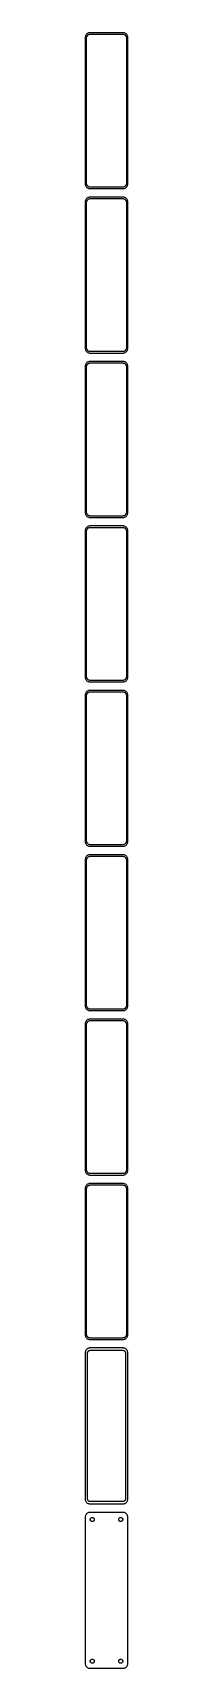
# Model space of a CAD drawing. Header units: metres. Extents: x -22 to 22, y 1658 to 3388.
import ezdxf

# ---------------------------------------------------------------- set-up
doc = ezdxf.new("R2010")
doc.units = ezdxf.units.M

msp = doc.modelspace()

# ---------------------------------------------------------------- linework, layer by layer
for p, q in [((-22.4606, 3384.13), (-22.5, 3383.5)), ((-22.5, 3383.5), (-22.5, 3228.5)), ((-22.3429, 3384.74), (-22.4606, 3384.13)), ((-22.1489, 3385.34), (-22.3429, 3384.74)), ((-21.8815, 3385.91), (-22.1489, 3385.34)), ((-21.5451, 3386.44), (-21.8815, 3385.91)), ((-21.1448, 3386.92), (-21.5451, 3386.44)), ((-20.6871, 3387.35), (-21.1448, 3386.92)), ((-21, 3383), (-20.9684, 3383.5)), ((-21, 3229), (-21, 3383)), ((-20.9684, 3383.5), (-20.8743, 3383.99)), ((-20.8743, 3383.99), (-20.7191, 3384.47)), ((-20.7191, 3384.47), (-20.5052, 3384.93)), ((-20.1791, 3387.72), (-20.6871, 3387.35)), ((-20.5052, 3384.93), (-20.2361, 3385.35)), ((-20.2361, 3385.35), (-19.9159, 3385.74)), ((-19.6289, 3388.02), (-20.1791, 3387.72)), ((-19.9159, 3385.74), (-19.5497, 3386.08)), ((-19.0451, 3388.26), (-19.6289, 3388.02)), ((-19.5497, 3386.08), (-19.1433, 3386.38)), ((-19.1433, 3386.38), (-18.7031, 3386.62)), ((-18.4369, 3388.41), (-19.0451, 3388.26)), ((-18.7031, 3386.62), (-18.2361, 3386.8)), ((-17.8139, 3388.49), (-18.4369, 3388.41)), ((-18.2361, 3386.8), (-17.7495, 3386.93)), ((17.8139, 3388.49), (-17.8139, 3388.49)), ((-17.7495, 3386.93), (-17.2512, 3386.99)), ((-17.2512, 3386.99), (17.2512, 3386.99)), ((17.2512, 3386.99), (17.7495, 3386.93)), ((17.7495, 3386.93), (18.2361, 3386.8)), ((18.4369, 3388.41), (17.8139, 3388.49)), ((18.2361, 3386.8), (18.7031, 3386.62)), ((19.0451, 3388.26), (18.4369, 3388.41)), ((18.7031, 3386.62), (19.1433, 3386.38)), ((19.6289, 3388.02), (19.0451, 3388.26)), ((19.1433, 3386.38), (19.5497, 3386.08)), ((19.5497, 3386.08), (19.9159, 3385.74)), ((20.1791, 3387.72), (19.6289, 3388.02)), ((19.9159, 3385.74), (20.2361, 3385.35)), ((20.6871, 3387.35), (20.1791, 3387.72)), ((20.2361, 3385.35), (20.5052, 3384.93)), ((20.5052, 3384.93), (20.7191, 3384.47)), ((21.1448, 3386.92), (20.6871, 3387.35)), ((20.7191, 3384.47), (20.8743, 3383.99)), ((20.8743, 3383.99), (20.9684, 3383.5)), ((20.9684, 3383.5), (21, 3383)), ((21, 3383), (21, 3229)), ((21.5451, 3386.44), (21.1448, 3386.92)), ((21.8815, 3385.91), (21.5451, 3386.44)), ((22.1489, 3385.34), (21.8815, 3385.91)), ((22.3429, 3384.74), (22.1489, 3385.34)), ((22.4606, 3384.13), (22.3429, 3384.74)), ((22.5, 3383.5), (22.4606, 3384.13)), ((22.5, 3228.5), (22.5, 3383.5)), ((-22.5, 3228.5), (-22.4606, 3227.87)), ((-22.4606, 3227.87), (-22.3429, 3227.26)), ((-22.3429, 3227.26), (-22.1489, 3226.66)), ((-22.1489, 3226.66), (-21.8815, 3226.09)), ((-21.8815, 3226.09), (-21.5451, 3225.56)), ((-21.5451, 3225.56), (-21.1448, 3225.08)), ((-21.1448, 3225.08), (-20.6871, 3224.65)), ((-20.9684, 3228.5), (-21, 3229)), ((-20.8743, 3228.01), (-20.9684, 3228.5)), ((-20.7191, 3227.53), (-20.8743, 3228.01)), ((-20.5052, 3227.07), (-20.7191, 3227.53)), ((-20.6871, 3224.65), (-20.1791, 3224.28)), ((-20.2361, 3226.65), (-20.5052, 3227.07)), ((-19.9159, 3226.26), (-20.2361, 3226.65)), ((-20.1791, 3224.28), (-19.6289, 3223.98)), ((-19.5497, 3225.92), (-19.9159, 3226.26)), ((-19.6289, 3223.98), (-19.0451, 3223.74)), ((-19.1433, 3225.62), (-19.5497, 3225.92)), ((-18.7031, 3225.38), (-19.1433, 3225.62)), ((-19.0451, 3223.74), (-18.4369, 3223.59)), ((-18.2361, 3225.2), (-18.7031, 3225.38)), ((-18.4369, 3223.59), (-17.8139, 3223.51)), ((-17.7495, 3225.07), (-18.2361, 3225.2)), ((-17.8139, 3223.51), (17.8139, 3223.51)), ((-17.2512, 3225.01), (-17.7495, 3225.07)), ((17.2512, 3225.01), (-17.2512, 3225.01)), ((17.7495, 3225.07), (17.2512, 3225.01)), ((18.2361, 3225.2), (17.7495, 3225.07)), ((17.8139, 3223.51), (18.4369, 3223.59)), ((18.7031, 3225.38), (18.2361, 3225.2)), ((18.4369, 3223.59), (19.0451, 3223.74)), ((19.1433, 3225.62), (18.7031, 3225.38)), ((19.0451, 3223.74), (19.6289, 3223.98)), ((19.5497, 3225.92), (19.1433, 3225.62)), ((19.9159, 3226.26), (19.5497, 3225.92)), ((19.6289, 3223.98), (20.1791, 3224.28)), ((20.2361, 3226.65), (19.9159, 3226.26)), ((20.1791, 3224.28), (20.6871, 3224.65)), ((20.5052, 3227.07), (20.2361, 3226.65)), ((20.7191, 3227.53), (20.5052, 3227.07)), ((20.6871, 3224.65), (21.1448, 3225.08)), ((20.8743, 3228.01), (20.7191, 3227.53)), ((20.9684, 3228.5), (20.8743, 3228.01)), ((21, 3229), (20.9684, 3228.5)), ((21.1448, 3225.08), (21.5451, 3225.56)), ((21.5451, 3225.56), (21.8815, 3226.09)), ((21.8815, 3226.09), (22.1489, 3226.66)), ((22.1489, 3226.66), (22.3429, 3227.26)), ((22.3429, 3227.26), (22.4606, 3227.87)), ((22.4606, 3227.87), (22.5, 3228.5)), ((-22.4606, 3210.13), (-22.5, 3209.5)), ((-22.5, 3209.5), (-22.5, 3054.5)), ((-22.3429, 3210.74), (-22.4606, 3210.13)), ((-22.1489, 3211.34), (-22.3429, 3210.74)), ((-21.8815, 3211.91), (-22.1489, 3211.34)), ((-21.5451, 3212.44), (-21.8815, 3211.91)), ((-21.1448, 3212.92), (-21.5451, 3212.44)), ((-20.6871, 3213.35), (-21.1448, 3212.92)), ((-21, 3209), (-20.9684, 3209.5)), ((-21, 3055), (-21, 3209)), ((-20.9684, 3209.5), (-20.8743, 3209.99)), ((-20.8743, 3209.99), (-20.7191, 3210.47)), ((-20.7191, 3210.47), (-20.5052, 3210.93)), ((-20.1791, 3213.72), (-20.6871, 3213.35)), ((-20.5052, 3210.93), (-20.2361, 3211.35)), ((-20.2361, 3211.35), (-19.9159, 3211.74)), ((-19.6289, 3214.02), (-20.1791, 3213.72)), ((-19.9159, 3211.74), (-19.5497, 3212.08)), ((-19.0451, 3214.26), (-19.6289, 3214.02)), ((-19.5497, 3212.08), (-19.1433, 3212.38)), ((-19.1433, 3212.38), (-18.7031, 3212.62)), ((-18.4369, 3214.41), (-19.0451, 3214.26)), ((-18.7031, 3212.62), (-18.2361, 3212.8)), ((-17.8139, 3214.49), (-18.4369, 3214.41)), ((-18.2361, 3212.8), (-17.7495, 3212.93)), ((17.8139, 3214.49), (-17.8139, 3214.49)), ((-17.7495, 3212.93), (-17.2512, 3212.99)), ((-17.2512, 3212.99), (17.2512, 3212.99)), ((17.2512, 3212.99), (17.7495, 3212.93)), ((17.7495, 3212.93), (18.2361, 3212.8)), ((18.4369, 3214.41), (17.8139, 3214.49)), ((18.2361, 3212.8), (18.7031, 3212.62)), ((19.0451, 3214.26), (18.4369, 3214.41)), ((18.7031, 3212.62), (19.1433, 3212.38)), ((19.6289, 3214.02), (19.0451, 3214.26)), ((19.1433, 3212.38), (19.5497, 3212.08)), ((19.5497, 3212.08), (19.9159, 3211.74)), ((20.1791, 3213.72), (19.6289, 3214.02)), ((19.9159, 3211.74), (20.2361, 3211.35)), ((20.6871, 3213.35), (20.1791, 3213.72)), ((20.2361, 3211.35), (20.5052, 3210.93)), ((20.5052, 3210.93), (20.7191, 3210.47)), ((21.1448, 3212.92), (20.6871, 3213.35)), ((20.7191, 3210.47), (20.8743, 3209.99)), ((20.8743, 3209.99), (20.9684, 3209.5)), ((20.9684, 3209.5), (21, 3209)), ((21, 3209), (21, 3055)), ((21.5451, 3212.44), (21.1448, 3212.92)), ((21.8815, 3211.91), (21.5451, 3212.44)), ((22.1489, 3211.34), (21.8815, 3211.91)), ((22.3429, 3210.74), (22.1489, 3211.34)), ((22.4606, 3210.13), (22.3429, 3210.74)), ((22.5, 3209.5), (22.4606, 3210.13)), ((22.5, 3054.5), (22.5, 3209.5)), ((-22.5, 3054.5), (-22.4606, 3053.87)), ((-22.4606, 3053.87), (-22.3429, 3053.26)), ((-22.3429, 3053.26), (-22.1489, 3052.66)), ((-22.1489, 3052.66), (-21.8815, 3052.09)), ((-21.8815, 3052.09), (-21.5451, 3051.56)), ((-21.5451, 3051.56), (-21.1448, 3051.08)), ((-21.1448, 3051.08), (-20.6871, 3050.65)), ((-20.9684, 3054.5), (-21, 3055)), ((-20.8743, 3054.01), (-20.9684, 3054.5)), ((-20.7191, 3053.53), (-20.8743, 3054.01)), ((-20.5052, 3053.07), (-20.7191, 3053.53)), ((-20.6871, 3050.65), (-20.1791, 3050.28)), ((-20.2361, 3052.65), (-20.5052, 3053.07)), ((-19.9159, 3052.26), (-20.2361, 3052.65)), ((-20.1791, 3050.28), (-19.6289, 3049.98)), ((-19.5497, 3051.92), (-19.9159, 3052.26)), ((-19.6289, 3049.98), (-19.0451, 3049.74)), ((-19.1433, 3051.62), (-19.5497, 3051.92)), ((-18.7031, 3051.38), (-19.1433, 3051.62)), ((-19.0451, 3049.74), (-18.4369, 3049.59)), ((-18.2361, 3051.2), (-18.7031, 3051.38)), ((-18.4369, 3049.59), (-17.8139, 3049.51)), ((-17.7495, 3051.07), (-18.2361, 3051.2)), ((-17.8139, 3049.51), (17.8139, 3049.51)), ((-17.2512, 3051.01), (-17.7495, 3051.07)), ((17.2512, 3051.01), (-17.2512, 3051.01)), ((17.7495, 3051.07), (17.2512, 3051.01)), ((18.2361, 3051.2), (17.7495, 3051.07)), ((17.8139, 3049.51), (18.4369, 3049.59)), ((18.7031, 3051.38), (18.2361, 3051.2)), ((18.4369, 3049.59), (19.0451, 3049.74)), ((19.1433, 3051.62), (18.7031, 3051.38)), ((19.0451, 3049.74), (19.6289, 3049.98)), ((19.5497, 3051.92), (19.1433, 3051.62)), ((19.9159, 3052.26), (19.5497, 3051.92)), ((19.6289, 3049.98), (20.1791, 3050.28)), ((20.2361, 3052.65), (19.9159, 3052.26)), ((20.1791, 3050.28), (20.6871, 3050.65)), ((20.5052, 3053.07), (20.2361, 3052.65)), ((20.7191, 3053.53), (20.5052, 3053.07)), ((20.6871, 3050.65), (21.1448, 3051.08)), ((20.8743, 3054.01), (20.7191, 3053.53)), ((20.9684, 3054.5), (20.8743, 3054.01)), ((21, 3055), (20.9684, 3054.5)), ((21.1448, 3051.08), (21.5451, 3051.56)), ((21.5451, 3051.56), (21.8815, 3052.09)), ((21.8815, 3052.09), (22.1489, 3052.66)), ((22.1489, 3052.66), (22.3429, 3053.26)), ((22.3429, 3053.26), (22.4606, 3053.87)), ((22.4606, 3053.87), (22.5, 3054.5)), ((-22.4606, 3036.13), (-22.5, 3035.5)), ((-22.5, 3035.5), (-22.5, 2880.5)), ((-22.3429, 3036.74), (-22.4606, 3036.13)), ((-22.1489, 3037.34), (-22.3429, 3036.74)), ((-21.8815, 3037.91), (-22.1489, 3037.34)), ((-21.5451, 3038.44), (-21.8815, 3037.91)), ((-21.1448, 3038.92), (-21.5451, 3038.44)), ((-20.6871, 3039.35), (-21.1448, 3038.92)), ((-21, 3035), (-20.9684, 3035.5)), ((-21, 2881), (-21, 3035)), ((-20.9684, 3035.5), (-20.8743, 3035.99)), ((-20.8743, 3035.99), (-20.7191, 3036.47)), ((-20.7191, 3036.47), (-20.5052, 3036.93)), ((-20.1791, 3039.72), (-20.6871, 3039.35)), ((-20.5052, 3036.93), (-20.2361, 3037.35)), ((-20.2361, 3037.35), (-19.9159, 3037.74)), ((-19.6289, 3040.02), (-20.1791, 3039.72)), ((-19.9159, 3037.74), (-19.5497, 3038.08)), ((-19.0451, 3040.26), (-19.6289, 3040.02)), ((-19.5497, 3038.08), (-19.1433, 3038.38)), ((-19.1433, 3038.38), (-18.7031, 3038.62)), ((-18.4369, 3040.41), (-19.0451, 3040.26)), ((-18.7031, 3038.62), (-18.2361, 3038.8)), ((-17.8139, 3040.49), (-18.4369, 3040.41)), ((-18.2361, 3038.8), (-17.7495, 3038.93)), ((17.8139, 3040.49), (-17.8139, 3040.49)), ((-17.7495, 3038.93), (-17.2512, 3038.99)), ((-17.2512, 3038.99), (17.2512, 3038.99)), ((17.2512, 3038.99), (17.7495, 3038.93)), ((17.7495, 3038.93), (18.2361, 3038.8)), ((18.4369, 3040.41), (17.8139, 3040.49)), ((18.2361, 3038.8), (18.7031, 3038.62)), ((19.0451, 3040.26), (18.4369, 3040.41)), ((18.7031, 3038.62), (19.1433, 3038.38)), ((19.6289, 3040.02), (19.0451, 3040.26)), ((19.1433, 3038.38), (19.5497, 3038.08)), ((19.5497, 3038.08), (19.9159, 3037.74)), ((20.1791, 3039.72), (19.6289, 3040.02)), ((19.9159, 3037.74), (20.2361, 3037.35)), ((20.6871, 3039.35), (20.1791, 3039.72)), ((20.2361, 3037.35), (20.5052, 3036.93)), ((20.5052, 3036.93), (20.7191, 3036.47)), ((21.1448, 3038.92), (20.6871, 3039.35)), ((20.7191, 3036.47), (20.8743, 3035.99)), ((20.8743, 3035.99), (20.9684, 3035.5)), ((20.9684, 3035.5), (21, 3035)), ((21, 3035), (21, 2881)), ((21.5451, 3038.44), (21.1448, 3038.92)), ((21.8815, 3037.91), (21.5451, 3038.44)), ((22.1489, 3037.34), (21.8815, 3037.91)), ((22.3429, 3036.74), (22.1489, 3037.34)), ((22.4606, 3036.13), (22.3429, 3036.74)), ((22.5, 3035.5), (22.4606, 3036.13)), ((22.5, 2880.5), (22.5, 3035.5)), ((-22.5, 2880.5), (-22.4606, 2879.87)), ((-22.4606, 2879.87), (-22.3429, 2879.26)), ((-22.3429, 2879.26), (-22.1489, 2878.66)), ((-22.1489, 2878.66), (-21.8815, 2878.09)), ((-21.8815, 2878.09), (-21.5451, 2877.56)), ((-21.5451, 2877.56), (-21.1448, 2877.08)), ((-21.1448, 2877.08), (-20.6871, 2876.65)), ((-20.9684, 2880.5), (-21, 2881)), ((-20.8743, 2880.01), (-20.9684, 2880.5)), ((-20.7191, 2879.53), (-20.8743, 2880.01)), ((-20.5052, 2879.07), (-20.7191, 2879.53)), ((-20.6871, 2876.65), (-20.1791, 2876.28)), ((-20.2361, 2878.65), (-20.5052, 2879.07)), ((-19.9159, 2878.26), (-20.2361, 2878.65)), ((-20.1791, 2876.28), (-19.6289, 2875.98)), ((-19.5497, 2877.92), (-19.9159, 2878.26)), ((-19.6289, 2875.98), (-19.0451, 2875.74)), ((-19.1433, 2877.62), (-19.5497, 2877.92)), ((-18.7031, 2877.38), (-19.1433, 2877.62)), ((-19.0451, 2875.74), (-18.4369, 2875.59)), ((-18.2361, 2877.2), (-18.7031, 2877.38)), ((-18.4369, 2875.59), (-17.8139, 2875.51)), ((-17.7495, 2877.07), (-18.2361, 2877.2)), ((-17.8139, 2875.51), (17.8139, 2875.51)), ((-17.2512, 2877.01), (-17.7495, 2877.07)), ((17.2512, 2877.01), (-17.2512, 2877.01)), ((17.7495, 2877.07), (17.2512, 2877.01)), ((18.2361, 2877.2), (17.7495, 2877.07)), ((17.8139, 2875.51), (18.4369, 2875.59)), ((18.7031, 2877.38), (18.2361, 2877.2)), ((18.4369, 2875.59), (19.0451, 2875.74)), ((19.1433, 2877.62), (18.7031, 2877.38)), ((19.0451, 2875.74), (19.6289, 2875.98)), ((19.5497, 2877.92), (19.1433, 2877.62)), ((19.9159, 2878.26), (19.5497, 2877.92)), ((19.6289, 2875.98), (20.1791, 2876.28)), ((20.2361, 2878.65), (19.9159, 2878.26)), ((20.1791, 2876.28), (20.6871, 2876.65)), ((20.5052, 2879.07), (20.2361, 2878.65)), ((20.7191, 2879.53), (20.5052, 2879.07)), ((20.6871, 2876.65), (21.1448, 2877.08)), ((20.8743, 2880.01), (20.7191, 2879.53)), ((20.9684, 2880.5), (20.8743, 2880.01)), ((21, 2881), (20.9684, 2880.5)), ((21.1448, 2877.08), (21.5451, 2877.56)), ((21.5451, 2877.56), (21.8815, 2878.09)), ((21.8815, 2878.09), (22.1489, 2878.66)), ((22.1489, 2878.66), (22.3429, 2879.26)), ((22.3429, 2879.26), (22.4606, 2879.87)), ((22.4606, 2879.87), (22.5, 2880.5)), ((-22.4606, 2862.13), (-22.5, 2861.5)), ((-22.5, 2861.5), (-22.5, 2706.5)), ((-22.3429, 2862.74), (-22.4606, 2862.13)), ((-22.1489, 2863.34), (-22.3429, 2862.74)), ((-21.8815, 2863.91), (-22.1489, 2863.34)), ((-21.5451, 2864.44), (-21.8815, 2863.91)), ((-21.1448, 2864.92), (-21.5451, 2864.44)), ((-20.6871, 2865.35), (-21.1448, 2864.92)), ((-21, 2861), (-20.9684, 2861.5)), ((-21, 2707), (-21, 2861)), ((-20.9684, 2861.5), (-20.8743, 2861.99)), ((-20.8743, 2861.99), (-20.7191, 2862.47)), ((-20.7191, 2862.47), (-20.5052, 2862.93)), ((-20.1791, 2865.72), (-20.6871, 2865.35)), ((-20.5052, 2862.93), (-20.2361, 2863.35)), ((-20.2361, 2863.35), (-19.9159, 2863.74)), ((-19.6289, 2866.02), (-20.1791, 2865.72)), ((-19.9159, 2863.74), (-19.5497, 2864.08)), ((-19.0451, 2866.26), (-19.6289, 2866.02)), ((-19.5497, 2864.08), (-19.1433, 2864.38)), ((-19.1433, 2864.38), (-18.7031, 2864.62)), ((-18.4369, 2866.41), (-19.0451, 2866.26)), ((-18.7031, 2864.62), (-18.2361, 2864.8)), ((-17.8139, 2866.49), (-18.4369, 2866.41)), ((-18.2361, 2864.8), (-17.7495, 2864.93)), ((17.8139, 2866.49), (-17.8139, 2866.49)), ((-17.7495, 2864.93), (-17.2512, 2864.99)), ((-17.2512, 2864.99), (17.2512, 2864.99)), ((17.2512, 2864.99), (17.7495, 2864.93)), ((17.7495, 2864.93), (18.2361, 2864.8)), ((18.4369, 2866.41), (17.8139, 2866.49)), ((18.2361, 2864.8), (18.7031, 2864.62)), ((19.0451, 2866.26), (18.4369, 2866.41)), ((18.7031, 2864.62), (19.1433, 2864.38)), ((19.6289, 2866.02), (19.0451, 2866.26)), ((19.1433, 2864.38), (19.5497, 2864.08)), ((19.5497, 2864.08), (19.9159, 2863.74)), ((20.1791, 2865.72), (19.6289, 2866.02)), ((19.9159, 2863.74), (20.2361, 2863.35)), ((20.6871, 2865.35), (20.1791, 2865.72)), ((20.2361, 2863.35), (20.5052, 2862.93)), ((20.5052, 2862.93), (20.7191, 2862.47)), ((21.1448, 2864.92), (20.6871, 2865.35)), ((20.7191, 2862.47), (20.8743, 2861.99)), ((20.8743, 2861.99), (20.9684, 2861.5)), ((20.9684, 2861.5), (21, 2861)), ((21, 2861), (21, 2707)), ((21.5451, 2864.44), (21.1448, 2864.92)), ((21.8815, 2863.91), (21.5451, 2864.44)), ((22.1489, 2863.34), (21.8815, 2863.91)), ((22.3429, 2862.74), (22.1489, 2863.34)), ((22.4606, 2862.13), (22.3429, 2862.74)), ((22.5, 2861.5), (22.4606, 2862.13)), ((22.5, 2706.5), (22.5, 2861.5)), ((-22.5, 2706.5), (-22.4606, 2705.87)), ((-22.4606, 2705.87), (-22.3429, 2705.26)), ((-22.3429, 2705.26), (-22.1489, 2704.66)), ((-22.1489, 2704.66), (-21.8815, 2704.09)), ((-21.8815, 2704.09), (-21.5451, 2703.56)), ((-21.5451, 2703.56), (-21.1448, 2703.08)), ((-21.1448, 2703.08), (-20.6871, 2702.65)), ((-20.9684, 2706.5), (-21, 2707)), ((-20.8743, 2706.01), (-20.9684, 2706.5)), ((-20.7191, 2705.53), (-20.8743, 2706.01)), ((-20.5052, 2705.07), (-20.7191, 2705.53)), ((-20.6871, 2702.65), (-20.1791, 2702.28)), ((-20.2361, 2704.65), (-20.5052, 2705.07)), ((-19.9159, 2704.26), (-20.2361, 2704.65)), ((-20.1791, 2702.28), (-19.6289, 2701.98)), ((-19.5497, 2703.92), (-19.9159, 2704.26)), ((-19.6289, 2701.98), (-19.0451, 2701.74)), ((-19.1433, 2703.62), (-19.5497, 2703.92)), ((-18.7031, 2703.38), (-19.1433, 2703.62)), ((-19.0451, 2701.74), (-18.4369, 2701.59)), ((-18.2361, 2703.2), (-18.7031, 2703.38)), ((-18.4369, 2701.59), (-17.8139, 2701.51)), ((-17.7495, 2703.07), (-18.2361, 2703.2)), ((-17.8139, 2701.51), (17.8139, 2701.51)), ((-17.2512, 2703.01), (-17.7495, 2703.07)), ((17.2512, 2703.01), (-17.2512, 2703.01)), ((17.7495, 2703.07), (17.2512, 2703.01)), ((18.2361, 2703.2), (17.7495, 2703.07)), ((17.8139, 2701.51), (18.4369, 2701.59)), ((18.7031, 2703.38), (18.2361, 2703.2)), ((18.4369, 2701.59), (19.0451, 2701.74)), ((19.1433, 2703.62), (18.7031, 2703.38)), ((19.0451, 2701.74), (19.6289, 2701.98)), ((19.5497, 2703.92), (19.1433, 2703.62)), ((19.9159, 2704.26), (19.5497, 2703.92)), ((19.6289, 2701.98), (20.1791, 2702.28)), ((20.2361, 2704.65), (19.9159, 2704.26)), ((20.1791, 2702.28), (20.6871, 2702.65)), ((20.5052, 2705.07), (20.2361, 2704.65)), ((20.7191, 2705.53), (20.5052, 2705.07)), ((20.6871, 2702.65), (21.1448, 2703.08)), ((20.8743, 2706.01), (20.7191, 2705.53)), ((20.9684, 2706.5), (20.8743, 2706.01)), ((21, 2707), (20.9684, 2706.5)), ((21.1448, 2703.08), (21.5451, 2703.56)), ((21.5451, 2703.56), (21.8815, 2704.09)), ((21.8815, 2704.09), (22.1489, 2704.66)), ((22.1489, 2704.66), (22.3429, 2705.26)), ((22.3429, 2705.26), (22.4606, 2705.87)), ((22.4606, 2705.87), (22.5, 2706.5)), ((-22.4606, 2688.13), (-22.5, 2687.5)), ((-22.5, 2687.5), (-22.5, 2532.5)), ((-22.3429, 2688.74), (-22.4606, 2688.13)), ((-22.1489, 2689.34), (-22.3429, 2688.74)), ((-21.8815, 2689.91), (-22.1489, 2689.34)), ((-21.5451, 2690.44), (-21.8815, 2689.91)), ((-21.1448, 2690.92), (-21.5451, 2690.44)), ((-20.6871, 2691.35), (-21.1448, 2690.92)), ((-21, 2687), (-20.9684, 2687.5)), ((-21, 2533), (-21, 2687)), ((-20.9684, 2687.5), (-20.8743, 2687.99)), ((-20.8743, 2687.99), (-20.7191, 2688.47)), ((-20.7191, 2688.47), (-20.5052, 2688.93)), ((-20.1791, 2691.72), (-20.6871, 2691.35)), ((-20.5052, 2688.93), (-20.2361, 2689.35)), ((-20.2361, 2689.35), (-19.9159, 2689.74)), ((-19.6289, 2692.02), (-20.1791, 2691.72)), ((-19.9159, 2689.74), (-19.5497, 2690.08)), ((-19.0451, 2692.26), (-19.6289, 2692.02)), ((-19.5497, 2690.08), (-19.1433, 2690.38)), ((-19.1433, 2690.38), (-18.7031, 2690.62)), ((-18.4369, 2692.41), (-19.0451, 2692.26)), ((-18.7031, 2690.62), (-18.2361, 2690.8)), ((-17.8139, 2692.49), (-18.4369, 2692.41)), ((-18.2361, 2690.8), (-17.7495, 2690.93)), ((17.8139, 2692.49), (-17.8139, 2692.49)), ((-17.7495, 2690.93), (-17.2512, 2690.99)), ((-17.2512, 2690.99), (17.2512, 2690.99)), ((17.2512, 2690.99), (17.7495, 2690.93)), ((17.7495, 2690.93), (18.2361, 2690.8)), ((18.4369, 2692.41), (17.8139, 2692.49)), ((18.2361, 2690.8), (18.7031, 2690.62)), ((19.0451, 2692.26), (18.4369, 2692.41)), ((18.7031, 2690.62), (19.1433, 2690.38)), ((19.6289, 2692.02), (19.0451, 2692.26)), ((19.1433, 2690.38), (19.5497, 2690.08)), ((19.5497, 2690.08), (19.9159, 2689.74)), ((20.1791, 2691.72), (19.6289, 2692.02)), ((19.9159, 2689.74), (20.2361, 2689.35)), ((20.6871, 2691.35), (20.1791, 2691.72)), ((20.2361, 2689.35), (20.5052, 2688.93)), ((20.5052, 2688.93), (20.7191, 2688.47)), ((21.1448, 2690.92), (20.6871, 2691.35)), ((20.7191, 2688.47), (20.8743, 2687.99)), ((20.8743, 2687.99), (20.9684, 2687.5)), ((20.9684, 2687.5), (21, 2687)), ((21, 2687), (21, 2533)), ((21.5451, 2690.44), (21.1448, 2690.92)), ((21.8815, 2689.91), (21.5451, 2690.44)), ((22.1489, 2689.34), (21.8815, 2689.91)), ((22.3429, 2688.74), (22.1489, 2689.34)), ((22.4606, 2688.13), (22.3429, 2688.74)), ((22.5, 2687.5), (22.4606, 2688.13)), ((22.5, 2532.5), (22.5, 2687.5)), ((-22.5, 2532.5), (-22.4606, 2531.87)), ((-22.4606, 2531.87), (-22.3429, 2531.26)), ((-22.3429, 2531.26), (-22.1489, 2530.66)), ((-22.1489, 2530.66), (-21.8815, 2530.09)), ((-21.8815, 2530.09), (-21.5451, 2529.56)), ((-21.5451, 2529.56), (-21.1448, 2529.08)), ((-21.1448, 2529.08), (-20.6871, 2528.65)), ((-20.9684, 2532.5), (-21, 2533)), ((-20.8743, 2532.01), (-20.9684, 2532.5)), ((-20.7191, 2531.53), (-20.8743, 2532.01)), ((-20.5052, 2531.07), (-20.7191, 2531.53)), ((-20.6871, 2528.65), (-20.1791, 2528.28)), ((-20.2361, 2530.65), (-20.5052, 2531.07)), ((-19.9159, 2530.26), (-20.2361, 2530.65)), ((-20.1791, 2528.28), (-19.6289, 2527.98)), ((-19.5497, 2529.92), (-19.9159, 2530.26)), ((-19.6289, 2527.98), (-19.0451, 2527.74)), ((-19.1433, 2529.62), (-19.5497, 2529.92)), ((-18.7031, 2529.38), (-19.1433, 2529.62)), ((-19.0451, 2527.74), (-18.4369, 2527.59)), ((-18.2361, 2529.2), (-18.7031, 2529.38)), ((-18.4369, 2527.59), (-17.8139, 2527.51)), ((-17.7495, 2529.07), (-18.2361, 2529.2)), ((-17.8139, 2527.51), (17.8139, 2527.51)), ((-17.2512, 2529.01), (-17.7495, 2529.07)), ((17.2512, 2529.01), (-17.2512, 2529.01)), ((17.7495, 2529.07), (17.2512, 2529.01)), ((18.2361, 2529.2), (17.7495, 2529.07)), ((17.8139, 2527.51), (18.4369, 2527.59)), ((18.7031, 2529.38), (18.2361, 2529.2)), ((18.4369, 2527.59), (19.0451, 2527.74)), ((19.1433, 2529.62), (18.7031, 2529.38)), ((19.0451, 2527.74), (19.6289, 2527.98)), ((19.5497, 2529.92), (19.1433, 2529.62)), ((19.9159, 2530.26), (19.5497, 2529.92)), ((19.6289, 2527.98), (20.1791, 2528.28)), ((20.2361, 2530.65), (19.9159, 2530.26)), ((20.1791, 2528.28), (20.6871, 2528.65)), ((20.5052, 2531.07), (20.2361, 2530.65)), ((20.7191, 2531.53), (20.5052, 2531.07)), ((20.6871, 2528.65), (21.1448, 2529.08)), ((20.8743, 2532.01), (20.7191, 2531.53)), ((20.9684, 2532.5), (20.8743, 2532.01)), ((21, 2533), (20.9684, 2532.5)), ((21.1448, 2529.08), (21.5451, 2529.56)), ((21.5451, 2529.56), (21.8815, 2530.09)), ((21.8815, 2530.09), (22.1489, 2530.66)), ((22.1489, 2530.66), (22.3429, 2531.26)), ((22.3429, 2531.26), (22.4606, 2531.87)), ((22.4606, 2531.87), (22.5, 2532.5)), ((-22.4606, 2514.13), (-22.5, 2513.5)), ((-22.5, 2513.5), (-22.5, 2358.5)), ((-22.3429, 2514.74), (-22.4606, 2514.13)), ((-22.1489, 2515.34), (-22.3429, 2514.74)), ((-21.8815, 2515.91), (-22.1489, 2515.34)), ((-21.5451, 2516.44), (-21.8815, 2515.91)), ((-21.1448, 2516.92), (-21.5451, 2516.44)), ((-20.6871, 2517.35), (-21.1448, 2516.92)), ((-21, 2513), (-20.9684, 2513.5)), ((-21, 2359), (-21, 2513)), ((-20.9684, 2513.5), (-20.8743, 2513.99)), ((-20.8743, 2513.99), (-20.7191, 2514.47)), ((-20.7191, 2514.47), (-20.5052, 2514.93)), ((-20.1791, 2517.72), (-20.6871, 2517.35)), ((-20.5052, 2514.93), (-20.2361, 2515.35)), ((-20.2361, 2515.35), (-19.9159, 2515.74)), ((-19.6289, 2518.02), (-20.1791, 2517.72)), ((-19.9159, 2515.74), (-19.5497, 2516.08)), ((-19.0451, 2518.26), (-19.6289, 2518.02)), ((-19.5497, 2516.08), (-19.1433, 2516.38)), ((-19.1433, 2516.38), (-18.7031, 2516.62)), ((-18.4369, 2518.41), (-19.0451, 2518.26)), ((-18.7031, 2516.62), (-18.2361, 2516.8)), ((-17.8139, 2518.49), (-18.4369, 2518.41)), ((-18.2361, 2516.8), (-17.7495, 2516.93)), ((17.8139, 2518.49), (-17.8139, 2518.49)), ((-17.7495, 2516.93), (-17.2512, 2516.99)), ((-17.2512, 2516.99), (17.2512, 2516.99)), ((17.2512, 2516.99), (17.7495, 2516.93)), ((17.7495, 2516.93), (18.2361, 2516.8)), ((18.4369, 2518.41), (17.8139, 2518.49)), ((18.2361, 2516.8), (18.7031, 2516.62)), ((19.0451, 2518.26), (18.4369, 2518.41)), ((18.7031, 2516.62), (19.1433, 2516.38)), ((19.6289, 2518.02), (19.0451, 2518.26)), ((19.1433, 2516.38), (19.5497, 2516.08)), ((19.5497, 2516.08), (19.9159, 2515.74)), ((20.1791, 2517.72), (19.6289, 2518.02)), ((19.9159, 2515.74), (20.2361, 2515.35)), ((20.6871, 2517.35), (20.1791, 2517.72)), ((20.2361, 2515.35), (20.5052, 2514.93)), ((20.5052, 2514.93), (20.7191, 2514.47)), ((21.1448, 2516.92), (20.6871, 2517.35)), ((20.7191, 2514.47), (20.8743, 2513.99)), ((20.8743, 2513.99), (20.9684, 2513.5)), ((20.9684, 2513.5), (21, 2513)), ((21, 2513), (21, 2359)), ((21.5451, 2516.44), (21.1448, 2516.92)), ((21.8815, 2515.91), (21.5451, 2516.44)), ((22.1489, 2515.34), (21.8815, 2515.91)), ((22.3429, 2514.74), (22.1489, 2515.34)), ((22.4606, 2514.13), (22.3429, 2514.74)), ((22.5, 2513.5), (22.4606, 2514.13)), ((22.5, 2358.5), (22.5, 2513.5)), ((-22.5, 2358.5), (-22.4606, 2357.87)), ((-22.4606, 2357.87), (-22.3429, 2357.26)), ((-22.3429, 2357.26), (-22.1489, 2356.66)), ((-22.1489, 2356.66), (-21.8815, 2356.09)), ((-21.8815, 2356.09), (-21.5451, 2355.56)), ((-21.5451, 2355.56), (-21.1448, 2355.08)), ((-21.1448, 2355.08), (-20.6871, 2354.65)), ((-20.9684, 2358.5), (-21, 2359)), ((-20.8743, 2358.01), (-20.9684, 2358.5)), ((-20.7191, 2357.53), (-20.8743, 2358.01)), ((-20.5052, 2357.07), (-20.7191, 2357.53)), ((-20.6871, 2354.65), (-20.1791, 2354.28)), ((-20.2361, 2356.65), (-20.5052, 2357.07)), ((-19.9159, 2356.26), (-20.2361, 2356.65)), ((-20.1791, 2354.28), (-19.6289, 2353.98)), ((-19.5497, 2355.92), (-19.9159, 2356.26)), ((-19.1433, 2355.62), (-19.5497, 2355.92)), ((-18.7031, 2355.38), (-19.1433, 2355.62)), ((-18.2361, 2355.2), (-18.7031, 2355.38)), ((-17.7495, 2355.07), (-18.2361, 2355.2)), ((-17.2512, 2355.01), (-17.7495, 2355.07)), ((17.2512, 2355.01), (-17.2512, 2355.01)), ((17.7495, 2355.07), (17.2512, 2355.01)), ((18.2361, 2355.2), (17.7495, 2355.07)), ((18.7031, 2355.38), (18.2361, 2355.2)), ((19.1433, 2355.62), (18.7031, 2355.38)), ((19.5497, 2355.92), (19.1433, 2355.62)), ((19.9159, 2356.26), (19.5497, 2355.92)), ((19.6289, 2353.98), (20.1791, 2354.28)), ((20.2361, 2356.65), (19.9159, 2356.26)), ((20.1791, 2354.28), (20.6871, 2354.65)), ((20.5052, 2357.07), (20.2361, 2356.65)), ((20.7191, 2357.53), (20.5052, 2357.07)), ((20.6871, 2354.65), (21.1448, 2355.08)), ((20.8743, 2358.01), (20.7191, 2357.53)), ((20.9684, 2358.5), (20.8743, 2358.01)), ((21, 2359), (20.9684, 2358.5)), ((21.1448, 2355.08), (21.5451, 2355.56)), ((21.5451, 2355.56), (21.8815, 2356.09)), ((21.8815, 2356.09), (22.1489, 2356.66)), ((22.1489, 2356.66), (22.3429, 2357.26)), ((22.3429, 2357.26), (22.4606, 2357.87)), ((22.4606, 2357.87), (22.5, 2358.5)), ((-22.4606, 2340.13), (-22.5, 2339.5)), ((-22.5, 2339.5), (-22.5, 2184.5)), ((-22.3429, 2340.74), (-22.4606, 2340.13)), ((-22.1489, 2341.34), (-22.3429, 2340.74)), ((-21.8815, 2341.91), (-22.1489, 2341.34)), ((-21.5451, 2342.44), (-21.8815, 2341.91)), ((-21.1448, 2342.92), (-21.5451, 2342.44)), ((-20.6871, 2343.35), (-21.1448, 2342.92)), ((-21, 2339), (-20.9684, 2339.5)), ((-21, 2185), (-21, 2339)), ((-20.9684, 2339.5), (-20.8743, 2339.99)), ((-20.8743, 2339.99), (-20.7191, 2340.47)), ((-20.7191, 2340.47), (-20.5052, 2340.93)), ((-20.1791, 2343.72), (-20.6871, 2343.35)), ((-20.5052, 2340.93), (-20.2361, 2341.35)), ((-20.2361, 2341.35), (-19.9159, 2341.74)), ((-19.6289, 2344.02), (-20.1791, 2343.72)), ((-19.9159, 2341.74), (-19.5497, 2342.08)), ((-19.6289, 2353.98), (-19.0451, 2353.74)), ((-19.0451, 2344.26), (-19.6289, 2344.02)), ((-19.5497, 2342.08), (-19.1433, 2342.38)), ((-19.1433, 2342.38), (-18.7031, 2342.62)), ((-19.0451, 2353.74), (-18.4369, 2353.59)), ((-18.4369, 2344.41), (-19.0451, 2344.26)), ((-18.7031, 2342.62), (-18.2361, 2342.8)), ((-18.4369, 2353.59), (-17.8139, 2353.51)), ((-17.8139, 2344.49), (-18.4369, 2344.41)), ((-18.2361, 2342.8), (-17.7495, 2342.93)), ((-17.8139, 2353.51), (17.8139, 2353.51)), ((17.8139, 2344.49), (-17.8139, 2344.49)), ((-17.7495, 2342.93), (-17.2512, 2342.99)), ((-17.2512, 2342.99), (17.2512, 2342.99)), ((17.2512, 2342.99), (17.7495, 2342.93)), ((17.7495, 2342.93), (18.2361, 2342.8)), ((17.8139, 2353.51), (18.4369, 2353.59)), ((18.4369, 2344.41), (17.8139, 2344.49)), ((18.2361, 2342.8), (18.7031, 2342.62)), ((18.4369, 2353.59), (19.0451, 2353.74)), ((19.0451, 2344.26), (18.4369, 2344.41)), ((18.7031, 2342.62), (19.1433, 2342.38)), ((19.0451, 2353.74), (19.6289, 2353.98)), ((19.6289, 2344.02), (19.0451, 2344.26)), ((19.1433, 2342.38), (19.5497, 2342.08)), ((19.5497, 2342.08), (19.9159, 2341.74)), ((20.1791, 2343.72), (19.6289, 2344.02)), ((19.9159, 2341.74), (20.2361, 2341.35)), ((20.6871, 2343.35), (20.1791, 2343.72)), ((20.2361, 2341.35), (20.5052, 2340.93)), ((20.5052, 2340.93), (20.7191, 2340.47)), ((21.1448, 2342.92), (20.6871, 2343.35)), ((20.7191, 2340.47), (20.8743, 2339.99)), ((20.8743, 2339.99), (20.9684, 2339.5)), ((20.9684, 2339.5), (21, 2339)), ((21, 2339), (21, 2185)), ((21.5451, 2342.44), (21.1448, 2342.92)), ((21.8815, 2341.91), (21.5451, 2342.44)), ((22.1489, 2341.34), (21.8815, 2341.91)), ((22.3429, 2340.74), (22.1489, 2341.34)), ((22.4606, 2340.13), (22.3429, 2340.74)), ((22.5, 2339.5), (22.4606, 2340.13)), ((22.5, 2184.5), (22.5, 2339.5)), ((-22.5, 2184.5), (-22.4606, 2183.87)), ((-22.4606, 2183.87), (-22.3429, 2183.26)), ((-22.3429, 2183.26), (-22.1489, 2182.66)), ((-22.1489, 2182.66), (-21.8815, 2182.09)), ((-21.8815, 2182.09), (-21.5451, 2181.56)), ((-21.5451, 2181.56), (-21.1448, 2181.08)), ((-21.1448, 2181.08), (-20.6871, 2180.65)), ((-20.9684, 2184.5), (-21, 2185)), ((-20.8743, 2184.01), (-20.9684, 2184.5)), ((-20.7191, 2183.53), (-20.8743, 2184.01)), ((-20.5052, 2183.07), (-20.7191, 2183.53)), ((-20.2361, 2182.65), (-20.5052, 2183.07)), ((-19.9159, 2182.26), (-20.2361, 2182.65)), ((-19.5497, 2181.92), (-19.9159, 2182.26)), ((-19.1433, 2181.62), (-19.5497, 2181.92)), ((-18.7031, 2181.38), (-19.1433, 2181.62)), ((-18.2361, 2181.2), (-18.7031, 2181.38)), ((-17.7495, 2181.07), (-18.2361, 2181.2)), ((-17.2512, 2181.01), (-17.7495, 2181.07)), ((17.7495, 2181.07), (17.2512, 2181.01)), ((18.2361, 2181.2), (17.7495, 2181.07)), ((18.7031, 2181.38), (18.2361, 2181.2)), ((19.1433, 2181.62), (18.7031, 2181.38)), ((19.5497, 2181.92), (19.1433, 2181.62)), ((19.9159, 2182.26), (19.5497, 2181.92)), ((20.2361, 2182.65), (19.9159, 2182.26)), ((20.5052, 2183.07), (20.2361, 2182.65)), ((20.7191, 2183.53), (20.5052, 2183.07)), ((20.6871, 2180.65), (21.1448, 2181.08)), ((20.8743, 2184.01), (20.7191, 2183.53)), ((20.9684, 2184.5), (20.8743, 2184.01)), ((21, 2185), (20.9684, 2184.5)), ((21.1448, 2181.08), (21.5451, 2181.56)), ((21.5451, 2181.56), (21.8815, 2182.09)), ((21.8815, 2182.09), (22.1489, 2182.66)), ((22.1489, 2182.66), (22.3429, 2183.26)), ((22.3429, 2183.26), (22.4606, 2183.87)), ((22.4606, 2183.87), (22.5, 2184.5)), ((-22.4606, 2166.13), (-22.5, 2165.5)), ((-22.5, 2165.5), (-22.5, 2010.5)), ((-22.3429, 2166.74), (-22.4606, 2166.13)), ((-22.1489, 2167.34), (-22.3429, 2166.74)), ((-21.8815, 2167.91), (-22.1489, 2167.34)), ((-21.5451, 2168.44), (-21.8815, 2167.91)), ((-21.1448, 2168.92), (-21.5451, 2168.44)), ((-20.6871, 2169.35), (-21.1448, 2168.92)), ((-21, 2165), (-20.9684, 2165.5)), ((-21, 2011), (-21, 2165)), ((-20.9684, 2165.5), (-20.8743, 2165.99)), ((-20.8743, 2165.99), (-20.7191, 2166.47)), ((-20.7191, 2166.47), (-20.5052, 2166.93)), ((-20.6871, 2180.65), (-20.1791, 2180.28)), ((-20.1791, 2169.72), (-20.6871, 2169.35)), ((-20.5052, 2166.93), (-20.2361, 2167.35)), ((-20.2361, 2167.35), (-19.9159, 2167.74)), ((-20.1791, 2180.28), (-19.6289, 2179.98)), ((-19.6289, 2170.02), (-20.1791, 2169.72)), ((-19.9159, 2167.74), (-19.5497, 2168.08)), ((-19.6289, 2179.98), (-19.0451, 2179.74)), ((-19.0451, 2170.26), (-19.6289, 2170.02)), ((-19.5497, 2168.08), (-19.1433, 2168.38)), ((-19.1433, 2168.38), (-18.7031, 2168.62)), ((-19.0451, 2179.74), (-18.4369, 2179.59)), ((-18.4369, 2170.41), (-19.0451, 2170.26)), ((-18.7031, 2168.62), (-18.2361, 2168.8)), ((-18.4369, 2179.59), (-17.8139, 2179.51)), ((-17.8139, 2170.49), (-18.4369, 2170.41)), ((-18.2361, 2168.8), (-17.7495, 2168.93)), ((-17.8139, 2179.51), (17.8139, 2179.51)), ((17.8139, 2170.49), (-17.8139, 2170.49)), ((-17.7495, 2168.93), (-17.2512, 2168.99)), ((17.2512, 2181.01), (-17.2512, 2181.01)), ((-17.2512, 2168.99), (17.2512, 2168.99)), ((17.2512, 2168.99), (17.7495, 2168.93)), ((17.7495, 2168.93), (18.2361, 2168.8)), ((17.8139, 2179.51), (18.4369, 2179.59)), ((18.4369, 2170.41), (17.8139, 2170.49)), ((18.2361, 2168.8), (18.7031, 2168.62)), ((18.4369, 2179.59), (19.0451, 2179.74)), ((19.0451, 2170.26), (18.4369, 2170.41)), ((18.7031, 2168.62), (19.1433, 2168.38)), ((19.0451, 2179.74), (19.6289, 2179.98)), ((19.6289, 2170.02), (19.0451, 2170.26)), ((19.1433, 2168.38), (19.5497, 2168.08)), ((19.5497, 2168.08), (19.9159, 2167.74)), ((19.6289, 2179.98), (20.1791, 2180.28)), ((20.1791, 2169.72), (19.6289, 2170.02)), ((19.9159, 2167.74), (20.2361, 2167.35)), ((20.1791, 2180.28), (20.6871, 2180.65)), ((20.6871, 2169.35), (20.1791, 2169.72)), ((20.2361, 2167.35), (20.5052, 2166.93)), ((20.5052, 2166.93), (20.7191, 2166.47)), ((21.1448, 2168.92), (20.6871, 2169.35)), ((20.7191, 2166.47), (20.8743, 2165.99)), ((20.8743, 2165.99), (20.9684, 2165.5)), ((20.9684, 2165.5), (21, 2165)), ((21, 2165), (21, 2011)), ((21.5451, 2168.44), (21.1448, 2168.92)), ((21.8815, 2167.91), (21.5451, 2168.44)), ((22.1489, 2167.34), (21.8815, 2167.91)), ((22.3429, 2166.74), (22.1489, 2167.34)), ((22.4606, 2166.13), (22.3429, 2166.74)), ((22.5, 2165.5), (22.4606, 2166.13)), ((22.5, 2010.5), (22.5, 2165.5)), ((-22.5, 2010.5), (-22.4606, 2009.87)), ((-22.4606, 2009.87), (-22.3429, 2009.26)), ((-22.3429, 2009.26), (-22.1489, 2008.66)), ((-22.1489, 2008.66), (-21.8815, 2008.09)), ((-21.8815, 2008.09), (-21.5451, 2007.56)), ((-20.9684, 2010.5), (-21, 2011)), ((-20.8743, 2010.01), (-20.9684, 2010.5)), ((-20.7191, 2009.53), (-20.8743, 2010.01)), ((-20.5052, 2009.07), (-20.7191, 2009.53)), ((-20.2361, 2008.65), (-20.5052, 2009.07)), ((-19.9159, 2008.26), (-20.2361, 2008.65)), ((-19.5497, 2007.92), (-19.9159, 2008.26)), ((19.9159, 2008.26), (19.5497, 2007.92)), ((20.2361, 2008.65), (19.9159, 2008.26)), ((20.5052, 2009.07), (20.2361, 2008.65)), ((20.7191, 2009.53), (20.5052, 2009.07)), ((20.8743, 2010.01), (20.7191, 2009.53)), ((20.9684, 2010.5), (20.8743, 2010.01)), ((21, 2011), (20.9684, 2010.5)), ((21.5451, 2007.56), (21.8815, 2008.09)), ((21.8815, 2008.09), (22.1489, 2008.66)), ((22.1489, 2008.66), (22.3429, 2009.26)), ((22.3429, 2009.26), (22.4606, 2009.87)), ((22.4606, 2009.87), (22.5, 2010.5)), ((-22.4606, 1992.13), (-22.5, 1991.5)), ((-22.5, 1991.5), (-22.5, 1836.5)), ((-22.3429, 1992.74), (-22.4606, 1992.13)), ((-22.1489, 1993.34), (-22.3429, 1992.74)), ((-21.8815, 1993.91), (-22.1489, 1993.34)), ((-21.5451, 1994.44), (-21.8815, 1993.91)), ((-21.5451, 2007.56), (-21.1448, 2007.08)), ((-21.1448, 1994.92), (-21.5451, 1994.44)), ((-21.1448, 2007.08), (-20.6871, 2006.65)), ((-20.6871, 1995.35), (-21.1448, 1994.92)), ((-20.6871, 2006.65), (-20.1791, 2006.28)), ((-20.1791, 1995.72), (-20.6871, 1995.35)), ((-20.1791, 2006.28), (-19.6289, 2005.98)), ((-19.6289, 1996.02), (-20.1791, 1995.72)), ((-20.1129, 1991), (-20.0884, 1991.39)), ((-20.1129, 1837), (-20.1129, 1991)), ((-20.0884, 1991.39), (-20.0151, 1991.77)), ((-20.0151, 1991.77), (-19.8943, 1992.15)), ((-19.8943, 1992.15), (-19.7279, 1992.5)), ((-19.7279, 1992.5), (-19.5184, 1992.83)), ((-19.6289, 2005.98), (-19.0451, 2005.74)), ((-19.0451, 1996.26), (-19.6289, 1996.02)), ((-19.1433, 2007.62), (-19.5497, 2007.92)), ((-19.5184, 1992.83), (-19.2692, 1993.13)), ((-19.2692, 1993.13), (-18.9842, 1993.4)), ((-18.7031, 2007.38), (-19.1433, 2007.62)), ((-19.0451, 2005.74), (-18.4369, 2005.59)), ((-18.4369, 1996.41), (-19.0451, 1996.26)), ((-18.9842, 1993.4), (-18.668, 1993.63)), ((-18.2361, 2007.2), (-18.7031, 2007.38)), ((-18.668, 1993.63), (-18.3254, 1993.82)), ((-18.4369, 2005.59), (-17.8139, 2005.51)), ((-17.8139, 1996.49), (-18.4369, 1996.41)), ((-18.3254, 1993.82), (-17.9619, 1993.96)), ((-17.7495, 2007.07), (-18.2361, 2007.2)), ((-17.9619, 1993.96), (-17.5833, 1994.06)), ((-17.8139, 2005.51), (17.8139, 2005.51)), ((17.8139, 1996.49), (-17.8139, 1996.49)), ((-17.2512, 2007.01), (-17.7495, 2007.07)), ((-17.5833, 1994.06), (-17.1954, 1994.11)), ((17.2512, 2007.01), (-17.2512, 2007.01)), ((-17.1954, 1994.11), (17.1954, 1994.11)), ((17.1954, 1994.11), (17.5833, 1994.06)), ((17.7495, 2007.07), (17.2512, 2007.01)), ((17.5833, 1994.06), (17.9619, 1993.96)), ((18.2361, 2007.2), (17.7495, 2007.07)), ((17.8139, 2005.51), (18.4369, 2005.59)), ((18.4369, 1996.41), (17.8139, 1996.49)), ((17.9619, 1993.96), (18.3254, 1993.82)), ((18.7031, 2007.38), (18.2361, 2007.2)), ((18.3254, 1993.82), (18.668, 1993.63)), ((18.4369, 2005.59), (19.0451, 2005.74)), ((19.0451, 1996.26), (18.4369, 1996.41)), ((18.668, 1993.63), (18.9842, 1993.4)), ((19.1433, 2007.62), (18.7031, 2007.38)), ((18.9842, 1993.4), (19.2692, 1993.13)), ((19.0451, 2005.74), (19.6289, 2005.98)), ((19.6289, 1996.02), (19.0451, 1996.26)), ((19.5497, 2007.92), (19.1433, 2007.62)), ((19.2692, 1993.13), (19.5184, 1992.83)), ((19.5184, 1992.83), (19.7279, 1992.5)), ((19.6289, 2005.98), (20.1791, 2006.28)), ((20.1791, 1995.72), (19.6289, 1996.02)), ((19.7279, 1992.5), (19.8943, 1992.15)), ((19.8943, 1992.15), (20.0151, 1991.77)), ((20.0151, 1991.77), (20.0884, 1991.39)), ((20.0884, 1991.39), (20.1129, 1991)), ((20.1129, 1991), (20.1129, 1837)), ((20.1791, 2006.28), (20.6871, 2006.65)), ((20.6871, 1995.35), (20.1791, 1995.72)), ((20.6871, 2006.65), (21.1448, 2007.08)), ((21.1448, 1994.92), (20.6871, 1995.35)), ((21.1448, 2007.08), (21.5451, 2007.56)), ((21.5451, 1994.44), (21.1448, 1994.92)), ((21.8815, 1993.91), (21.5451, 1994.44)), ((22.1489, 1993.34), (21.8815, 1993.91)), ((22.3429, 1992.74), (22.1489, 1993.34)), ((22.4606, 1992.13), (22.3429, 1992.74)), ((22.5, 1991.5), (22.4606, 1992.13)), ((22.5, 1836.5), (22.5, 1991.5)), ((-22.5, 1836.5), (-22.4606, 1835.87)), ((-22.4606, 1835.87), (-22.3429, 1835.26)), ((-22.3429, 1835.26), (-22.1489, 1834.66)), ((-20.0884, 1836.61), (-20.1129, 1837)), ((-20.0151, 1836.23), (-20.0884, 1836.61)), ((-19.8943, 1835.85), (-20.0151, 1836.23)), ((-19.7279, 1835.5), (-19.8943, 1835.85)), ((-19.5184, 1835.17), (-19.7279, 1835.5)), ((-19.2692, 1834.87), (-19.5184, 1835.17)), ((-18.9842, 1834.6), (-19.2692, 1834.87)), ((19.2692, 1834.87), (18.9842, 1834.6)), ((19.5184, 1835.17), (19.2692, 1834.87)), ((19.7279, 1835.5), (19.5184, 1835.17)), ((19.8943, 1835.85), (19.7279, 1835.5)), ((20.0151, 1836.23), (19.8943, 1835.85)), ((20.0884, 1836.61), (20.0151, 1836.23)), ((20.1129, 1837), (20.0884, 1836.61)), ((22.1489, 1834.66), (22.3429, 1835.26)), ((22.3429, 1835.26), (22.4606, 1835.87)), ((22.4606, 1835.87), (22.5, 1836.5)), ((-22.4606, 1818.13), (-22.5, 1817.5)), ((-22.3429, 1818.74), (-22.4606, 1818.13)), ((-22.1489, 1819.34), (-22.3429, 1818.74)), ((-22.1489, 1834.66), (-21.8815, 1834.09)), ((-21.8815, 1819.91), (-22.1489, 1819.34)), ((-21.8815, 1834.09), (-21.5451, 1833.56)), ((-21.5451, 1820.44), (-21.8815, 1819.91)), ((-21.5451, 1833.56), (-21.1448, 1833.08)), ((-21.1448, 1820.92), (-21.5451, 1820.44)), ((-21.1448, 1833.08), (-20.6871, 1832.65)), ((-20.6871, 1821.35), (-21.1448, 1820.92)), ((-20.6871, 1832.65), (-20.1791, 1832.28)), ((-20.1791, 1821.72), (-20.6871, 1821.35)), ((-20.1791, 1832.28), (-19.6289, 1831.98)), ((-19.6289, 1822.02), (-20.1791, 1821.72)), ((-19.6289, 1831.98), (-19.0451, 1831.74)), ((-19.0451, 1822.26), (-19.6289, 1822.02)), ((-19.0451, 1831.74), (-18.4369, 1831.59)), ((-18.4369, 1822.41), (-19.0451, 1822.26)), ((-18.668, 1834.37), (-18.9842, 1834.6)), ((-18.3254, 1834.18), (-18.668, 1834.37)), ((-18.4369, 1831.59), (-17.8139, 1831.51)), ((-17.8139, 1822.49), (-18.4369, 1822.41)), ((-17.9619, 1834.04), (-18.3254, 1834.18)), ((-17.5833, 1833.94), (-17.9619, 1834.04)), ((-17.8139, 1831.51), (17.8139, 1831.51)), ((17.8139, 1822.49), (-17.8139, 1822.49)), ((-17.1954, 1833.89), (-17.5833, 1833.94)), ((17.1954, 1833.89), (-17.1954, 1833.89)), ((17.5833, 1833.94), (17.1954, 1833.89)), ((17.9619, 1834.04), (17.5833, 1833.94)), ((17.8139, 1831.51), (18.4369, 1831.59)), ((18.4369, 1822.41), (17.8139, 1822.49)), ((18.3254, 1834.18), (17.9619, 1834.04)), ((18.668, 1834.37), (18.3254, 1834.18)), ((18.4369, 1831.59), (19.0451, 1831.74)), ((19.0451, 1822.26), (18.4369, 1822.41)), ((18.9842, 1834.6), (18.668, 1834.37)), ((19.0451, 1831.74), (19.6289, 1831.98)), ((19.6289, 1822.02), (19.0451, 1822.26)), ((19.6289, 1831.98), (20.1791, 1832.28)), ((20.1791, 1821.72), (19.6289, 1822.02)), ((20.1791, 1832.28), (20.6871, 1832.65)), ((20.6871, 1821.35), (20.1791, 1821.72)), ((20.6871, 1832.65), (21.1448, 1833.08)), ((21.1448, 1820.92), (20.6871, 1821.35)), ((21.1448, 1833.08), (21.5451, 1833.56)), ((21.5451, 1820.44), (21.1448, 1820.92)), ((21.5451, 1833.56), (21.8815, 1834.09)), ((21.8815, 1819.91), (21.5451, 1820.44)), ((21.8815, 1834.09), (22.1489, 1834.66)), ((22.1489, 1819.34), (21.8815, 1819.91)), ((22.3429, 1818.74), (22.1489, 1819.34)), ((22.4606, 1818.13), (22.3429, 1818.74)), ((22.5, 1817.5), (22.4606, 1818.13)), ((-22.5, 1817.5), (-22.5, 1662.5)), ((-17.1353, 1815), (-17.1185, 1815.27)), ((-17.1185, 1814.73), (-17.1353, 1815)), ((-17.1185, 1815.27), (-17.0682, 1815.53)), ((-17.0682, 1814.47), (-17.1185, 1814.73)), ((-17.0682, 1815.53), (-16.9853, 1815.79)), ((-16.9853, 1814.21), (-17.0682, 1814.47)), ((-16.9853, 1815.79), (-16.8712, 1816.03)), ((-16.8712, 1813.97), (-16.9853, 1814.21)), ((-16.8712, 1816.03), (-16.7275, 1816.26)), ((-16.7275, 1813.74), (-16.8712, 1813.97)), ((-16.7275, 1816.26), (-16.5565, 1816.46)), ((-16.5565, 1813.54), (-16.7275, 1813.74)), ((-16.5565, 1816.46), (-16.3611, 1816.65)), ((-16.3611, 1813.35), (-16.5565, 1813.54)), ((-16.3611, 1816.65), (-16.1441, 1816.8)), ((-16.1441, 1813.2), (-16.3611, 1813.35)), ((-16.1441, 1816.8), (-15.9091, 1816.93)), ((-15.9091, 1813.07), (-16.1441, 1813.2)), ((-15.9091, 1816.93), (-15.6598, 1817.03)), ((-15.6598, 1812.97), (-15.9091, 1813.07)), ((-15.6598, 1817.03), (-15.4001, 1817.1)), ((-15.4001, 1812.9), (-15.6598, 1812.97)), ((-15.4001, 1817.1), (-15.1341, 1817.13)), ((-15.1341, 1812.87), (-15.4001, 1812.9)), ((-15.1341, 1817.13), (-14.8659, 1817.13)), ((-14.8659, 1812.87), (-15.1341, 1812.87)), ((-14.8659, 1817.13), (-14.5999, 1817.1)), ((-14.5999, 1812.9), (-14.8659, 1812.87)), ((-14.5999, 1817.1), (-14.3401, 1817.03)), ((-14.3401, 1812.97), (-14.5999, 1812.9)), ((-14.3401, 1817.03), (-14.0908, 1816.93)), ((-14.0908, 1813.07), (-14.3401, 1812.97)), ((-14.0908, 1816.93), (-13.8559, 1816.8)), ((-13.8559, 1813.2), (-14.0908, 1813.07)), ((-13.8559, 1816.8), (-13.6389, 1816.65)), ((-13.6389, 1813.35), (-13.8559, 1813.2)), ((-13.6389, 1816.65), (-13.4434, 1816.46)), ((-13.4434, 1813.54), (-13.6389, 1813.35)), ((-13.4434, 1816.46), (-13.2725, 1816.26)), ((-13.2725, 1813.74), (-13.4434, 1813.54)), ((-13.2725, 1816.26), (-13.1288, 1816.03)), ((-13.1288, 1813.97), (-13.2725, 1813.74)), ((-13.1288, 1816.03), (-13.0146, 1815.79)), ((-13.0146, 1814.21), (-13.1288, 1813.97)), ((-13.0146, 1815.79), (-12.9318, 1815.53)), ((-12.9318, 1814.47), (-13.0146, 1814.21)), ((-12.9318, 1815.53), (-12.8815, 1815.27)), ((-12.8815, 1814.73), (-12.9318, 1814.47)), ((-12.8815, 1815.27), (-12.8647, 1815)), ((-12.8647, 1815), (-12.8815, 1814.73)), ((12.8647, 1815), (12.8815, 1815.27)), ((12.8815, 1814.73), (12.8647, 1815)), ((12.8815, 1815.27), (12.9318, 1815.53)), ((12.9318, 1814.47), (12.8815, 1814.73)), ((12.9318, 1815.53), (13.0146, 1815.79)), ((13.0146, 1814.21), (12.9318, 1814.47)), ((13.0146, 1815.79), (13.1288, 1816.03)), ((13.1288, 1813.97), (13.0146, 1814.21)), ((13.1288, 1816.03), (13.2725, 1816.26)), ((13.2725, 1813.74), (13.1288, 1813.97)), ((13.2725, 1816.26), (13.4434, 1816.46)), ((13.4434, 1813.54), (13.2725, 1813.74)), ((13.4434, 1816.46), (13.6389, 1816.65)), ((13.6389, 1813.35), (13.4434, 1813.54)), ((13.6389, 1816.65), (13.8559, 1816.8)), ((13.8559, 1813.2), (13.6389, 1813.35)), ((13.8559, 1816.8), (14.0908, 1816.93)), ((14.0908, 1813.07), (13.8559, 1813.2)), ((14.0908, 1816.93), (14.3401, 1817.03)), ((14.3401, 1812.97), (14.0908, 1813.07)), ((14.3401, 1817.03), (14.5999, 1817.1)), ((14.5999, 1812.9), (14.3401, 1812.97)), ((14.5999, 1817.1), (14.8659, 1817.13)), ((14.8659, 1812.87), (14.5999, 1812.9)), ((14.8659, 1817.13), (15.1341, 1817.13)), ((15.1341, 1812.87), (14.8659, 1812.87)), ((15.1341, 1817.13), (15.4001, 1817.1)), ((15.4001, 1812.9), (15.1341, 1812.87)), ((15.4001, 1817.1), (15.6598, 1817.03)), ((15.6598, 1812.97), (15.4001, 1812.9)), ((15.6598, 1817.03), (15.9091, 1816.93)), ((15.9091, 1813.07), (15.6598, 1812.97)), ((15.9091, 1816.93), (16.1441, 1816.8)), ((16.1441, 1813.2), (15.9091, 1813.07)), ((16.1441, 1816.8), (16.3611, 1816.65)), ((16.3611, 1813.35), (16.1441, 1813.2)), ((16.3611, 1816.65), (16.5565, 1816.46)), ((16.5565, 1813.54), (16.3611, 1813.35)), ((16.5565, 1816.46), (16.7275, 1816.26)), ((16.7275, 1813.74), (16.5565, 1813.54)), ((16.7275, 1816.26), (16.8712, 1816.03)), ((16.8712, 1813.97), (16.7275, 1813.74)), ((16.8712, 1816.03), (16.9853, 1815.79)), ((16.9853, 1814.21), (16.8712, 1813.97)), ((16.9853, 1815.79), (17.0682, 1815.53)), ((17.0682, 1814.47), (16.9853, 1814.21)), ((17.0682, 1815.53), (17.1185, 1815.27)), ((17.1185, 1814.73), (17.0682, 1814.47)), ((17.1185, 1815.27), (17.1353, 1815)), ((17.1353, 1815), (17.1185, 1814.73)), ((22.5, 1662.5), (22.5, 1817.5)), ((-22.5, 1662.5), (-22.4606, 1661.87)), ((-22.4606, 1661.87), (-22.3429, 1661.26)), ((-17.1353, 1665), (-17.1185, 1665.27)), ((-17.1185, 1664.73), (-17.1353, 1665)), ((-17.1185, 1665.27), (-17.0682, 1665.53)), ((-17.0682, 1664.47), (-17.1185, 1664.73)), ((-17.0682, 1665.53), (-16.9853, 1665.79)), ((-16.9853, 1664.21), (-17.0682, 1664.47)), ((-16.9853, 1665.79), (-16.8712, 1666.03)), ((-16.8712, 1663.97), (-16.9853, 1664.21)), ((-16.8712, 1666.03), (-16.7275, 1666.26)), ((-16.7275, 1663.74), (-16.8712, 1663.97)), ((-16.7275, 1666.26), (-16.5565, 1666.46)), ((-16.5565, 1663.54), (-16.7275, 1663.74)), ((-16.5565, 1666.46), (-16.3611, 1666.65)), ((-16.3611, 1663.35), (-16.5565, 1663.54)), ((-16.3611, 1666.65), (-16.1441, 1666.8)), ((-16.1441, 1663.2), (-16.3611, 1663.35)), ((-16.1441, 1666.8), (-15.9091, 1666.93)), ((-15.9091, 1663.07), (-16.1441, 1663.2)), ((-15.9091, 1666.93), (-15.6598, 1667.03)), ((-15.6598, 1662.97), (-15.9091, 1663.07)), ((-15.6598, 1667.03), (-15.4001, 1667.1)), ((-15.4001, 1662.9), (-15.6598, 1662.97)), ((-15.4001, 1667.1), (-15.1341, 1667.13)), ((-15.1341, 1662.87), (-15.4001, 1662.9)), ((-15.1341, 1667.13), (-14.8659, 1667.13)), ((-14.8659, 1662.87), (-15.1341, 1662.87)), ((-14.8659, 1667.13), (-14.5999, 1667.1)), ((-14.5999, 1662.9), (-14.8659, 1662.87)), ((-14.5999, 1667.1), (-14.3401, 1667.03)), ((-14.3401, 1662.97), (-14.5999, 1662.9)), ((-14.3401, 1667.03), (-14.0908, 1666.93)), ((-14.0908, 1663.07), (-14.3401, 1662.97)), ((-14.0908, 1666.93), (-13.8559, 1666.8)), ((-13.8559, 1663.2), (-14.0908, 1663.07)), ((-13.8559, 1666.8), (-13.6389, 1666.65)), ((-13.6389, 1663.35), (-13.8559, 1663.2)), ((-13.6389, 1666.65), (-13.4434, 1666.46)), ((-13.4434, 1663.54), (-13.6389, 1663.35)), ((-13.4434, 1666.46), (-13.2725, 1666.26)), ((-13.2725, 1663.74), (-13.4434, 1663.54)), ((-13.2725, 1666.26), (-13.1288, 1666.03)), ((-13.1288, 1663.97), (-13.2725, 1663.74)), ((-13.1288, 1666.03), (-13.0146, 1665.79)), ((-13.0146, 1664.21), (-13.1288, 1663.97)), ((-13.0146, 1665.79), (-12.9318, 1665.53)), ((-12.9318, 1664.47), (-13.0146, 1664.21)), ((-12.9318, 1665.53), (-12.8815, 1665.27)), ((-12.8815, 1664.73), (-12.9318, 1664.47)), ((-12.8815, 1665.27), (-12.8647, 1665)), ((-12.8647, 1665), (-12.8815, 1664.73)), ((12.8647, 1665), (12.8815, 1665.27)), ((12.8815, 1664.73), (12.8647, 1665)), ((12.8815, 1665.27), (12.9318, 1665.53)), ((12.9318, 1664.47), (12.8815, 1664.73)), ((12.9318, 1665.53), (13.0146, 1665.79)), ((13.0146, 1664.21), (12.9318, 1664.47)), ((13.0146, 1665.79), (13.1288, 1666.03)), ((13.1288, 1663.97), (13.0146, 1664.21)), ((13.1288, 1666.03), (13.2725, 1666.26)), ((13.2725, 1663.74), (13.1288, 1663.97)), ((13.2725, 1666.26), (13.4434, 1666.46)), ((13.4434, 1663.54), (13.2725, 1663.74)), ((13.4434, 1666.46), (13.6389, 1666.65)), ((13.6389, 1663.35), (13.4434, 1663.54)), ((13.6389, 1666.65), (13.8559, 1666.8)), ((13.8559, 1663.2), (13.6389, 1663.35)), ((13.8559, 1666.8), (14.0908, 1666.93)), ((14.0908, 1663.07), (13.8559, 1663.2)), ((14.0908, 1666.93), (14.3401, 1667.03)), ((14.3401, 1662.97), (14.0908, 1663.07)), ((14.3401, 1667.03), (14.5999, 1667.1)), ((14.5999, 1662.9), (14.3401, 1662.97)), ((14.5999, 1667.1), (14.8659, 1667.13)), ((14.8659, 1662.87), (14.5999, 1662.9)), ((14.8659, 1667.13), (15.1341, 1667.13)), ((15.1341, 1662.87), (14.8659, 1662.87)), ((15.1341, 1667.13), (15.4001, 1667.1)), ((15.4001, 1662.9), (15.1341, 1662.87)), ((15.4001, 1667.1), (15.6598, 1667.03)), ((15.6598, 1662.97), (15.4001, 1662.9)), ((15.6598, 1667.03), (15.9091, 1666.93)), ((15.9091, 1663.07), (15.6598, 1662.97)), ((15.9091, 1666.93), (16.1441, 1666.8)), ((16.1441, 1663.2), (15.9091, 1663.07)), ((16.1441, 1666.8), (16.3611, 1666.65)), ((16.3611, 1663.35), (16.1441, 1663.2)), ((16.3611, 1666.65), (16.5565, 1666.46)), ((16.5565, 1663.54), (16.3611, 1663.35)), ((16.5565, 1666.46), (16.7275, 1666.26)), ((16.7275, 1663.74), (16.5565, 1663.54)), ((16.7275, 1666.26), (16.8712, 1666.03)), ((16.8712, 1663.97), (16.7275, 1663.74)), ((16.8712, 1666.03), (16.9853, 1665.79)), ((16.9853, 1664.21), (16.8712, 1663.97)), ((16.9853, 1665.79), (17.0682, 1665.53)), ((17.0682, 1664.47), (16.9853, 1664.21)), ((17.0682, 1665.53), (17.1185, 1665.27)), ((17.1185, 1664.73), (17.0682, 1664.47)), ((17.1185, 1665.27), (17.1353, 1665)), ((17.1353, 1665), (17.1185, 1664.73)), ((22.3429, 1661.26), (22.4606, 1661.87)), ((22.4606, 1661.87), (22.5, 1662.5)), ((-22.3429, 1661.26), (-22.1489, 1660.66)), ((-22.1489, 1660.66), (-21.8815, 1660.09)), ((-21.8815, 1660.09), (-21.5451, 1659.56)), ((-21.5451, 1659.56), (-21.1448, 1659.08)), ((-21.1448, 1659.08), (-20.6871, 1658.65)), ((-20.6871, 1658.65), (-20.1791, 1658.28)), ((-20.1791, 1658.28), (-19.6289, 1657.98)), ((-19.6289, 1657.98), (-19.0451, 1657.74)), ((-19.0451, 1657.74), (-18.4369, 1657.59)), ((-18.4369, 1657.59), (-17.8139, 1657.51)), ((-17.8139, 1657.51), (17.8139, 1657.51)), ((17.8139, 1657.51), (18.4369, 1657.59)), ((18.4369, 1657.59), (19.0451, 1657.74)), ((19.0451, 1657.74), (19.6289, 1657.98)), ((19.6289, 1657.98), (20.1791, 1658.28)), ((20.1791, 1658.28), (20.6871, 1658.65)), ((20.6871, 1658.65), (21.1448, 1659.08)), ((21.1448, 1659.08), (21.5451, 1659.56)), ((21.5451, 1659.56), (21.8815, 1660.09)), ((21.8815, 1660.09), (22.1489, 1660.66)), ((22.1489, 1660.66), (22.3429, 1661.26))]:
    msp.add_line(p, q)

doc.saveas('drawing.dxf')
